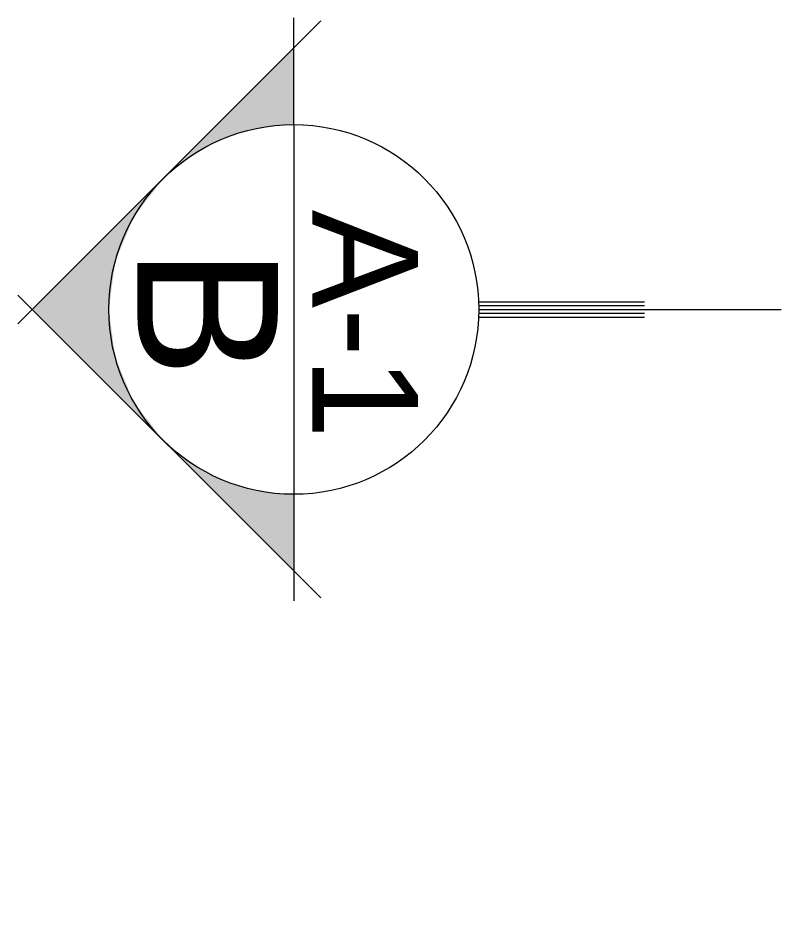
# Model space of a CAD drawing. Header units: inches. Extents: x -6 to 158, y 10 to 161.
# Drawn here: x 26.219 to 27.294, y 42.479 to 43.746 of the extents above; entities that cross this region are included whole.
import ezdxf

# ---------------------------------------------------------------- set-up
doc = ezdxf.new("R2010")
doc.units = ezdxf.units.IN
doc.header["$MEASUREMENT"] = 0
doc.linetypes.add('Center', pattern=[40, 10, -5, 20, -5])
doc.layers.add('LCorte', color=5, linetype='Center')
doc.layers.add('Seccion', color=3, linetype='Continuous')
doc.styles.add('style1', font='micross.ttf')

msp = doc.modelspace()

# ---------------------------------------------------------------- linework, layer by layer
at = {"layer": 'LCorte'}
for p in [(27.1015, 43.3353), (27.2938, 32.2625)]:
    msp.add_line(p, (27.2938, 43.3353), dxfattribs=at)
at = {"layer": 'Seccion', "linetype": 'Continuous'}
for p, q in [((26.6458, 43.7418), (26.2191, 43.3151)), ((26.6076, 43.5957), (26.6076, 43.746)), ((26.6076, 43.5957), (26.6076, 43.0749)), ((26.6458, 42.9288), (26.2191, 43.3555)), ((26.868, 43.3462), (27.1015, 43.3462)), ((26.868, 43.3408), (27.1015, 43.3408)), ((26.868, 43.3353), (27.1015, 43.3353)), ((26.868, 43.3299), (27.1015, 43.3299)), ((26.868, 43.3244), (27.1015, 43.3244)), ((26.6076, 43.0749), (26.6076, 42.9247))]:
    msp.add_line(p, q, dxfattribs=at)
msp.add_circle((26.6076, 43.3353), 0.2604, dxfattribs=at)
for points in [[(26.4235, 43.5194), (26.6076, 43.7036), (26.5922, 43.672)], [(26.6076, 43.7036), (26.6076, 43.5957), (26.5922, 43.672)], [(26.4491, 43.5419), (26.4235, 43.5194), (26.5922, 43.672)], [(26.4774, 43.5608), (26.4491, 43.5419), (26.5922, 43.672)], [(26.5079, 43.5759), (26.4774, 43.5608), (26.5922, 43.672)], [(26.5402, 43.5868), (26.5079, 43.5759), (26.5922, 43.672)], [(26.5736, 43.5935), (26.5402, 43.5868), (26.5922, 43.672)], [(26.6076, 43.5957), (26.5736, 43.5935), (26.5922, 43.672)], [(26.2393, 43.3353), (26.4235, 43.5194), (26.2794, 43.3361)], [(26.4235, 43.5194), (26.3821, 43.4655), (26.2794, 43.3361)], [(26.3821, 43.4655), (26.3561, 43.4027), (26.2794, 43.3361)], [(26.3561, 43.4027), (26.3472, 43.3353), (26.2794, 43.3361)], [(26.4235, 43.1512), (26.2393, 43.3353), (26.2794, 43.3361)], [(26.3821, 43.2051), (26.4235, 43.1512), (26.2794, 43.3361)], [(26.3561, 43.2679), (26.3821, 43.2051), (26.2794, 43.3361)], [(26.3472, 43.3353), (26.3561, 43.2679), (26.2794, 43.3361)], [(26.6076, 42.967), (26.4235, 43.1512), (26.5949, 43.0077)], [(26.4235, 43.1512), (26.4491, 43.1287), (26.5949, 43.0077)], [(26.4491, 43.1287), (26.4774, 43.1098), (26.5949, 43.0077)], [(26.4774, 43.1098), (26.5079, 43.0947), (26.5949, 43.0077)], [(26.5079, 43.0947), (26.5402, 43.0838), (26.5949, 43.0077)], [(26.5402, 43.0838), (26.5736, 43.0771), (26.5949, 43.0077)], [(26.5736, 43.0771), (26.6076, 43.0749), (26.5949, 43.0077)], [(26.6076, 43.0749), (26.6076, 42.967), (26.5949, 43.0077)]]:
    msp.add_solid(points, dxfattribs=at)

# ---------------------------------------------------------------- texts
at = {"layer": 'Seccion', "linetype": 'Continuous', "style": 'style1'}
for tag, p, height in [('A-1', (26.6339, 43.4757), 0.1484), ('B', (26.3874, 43.4234), 0.1978)]:
    msp.add_attdef(tag, p, '1', height=height, rotation=270, dxfattribs=at)

doc.saveas('drawing.dxf')
